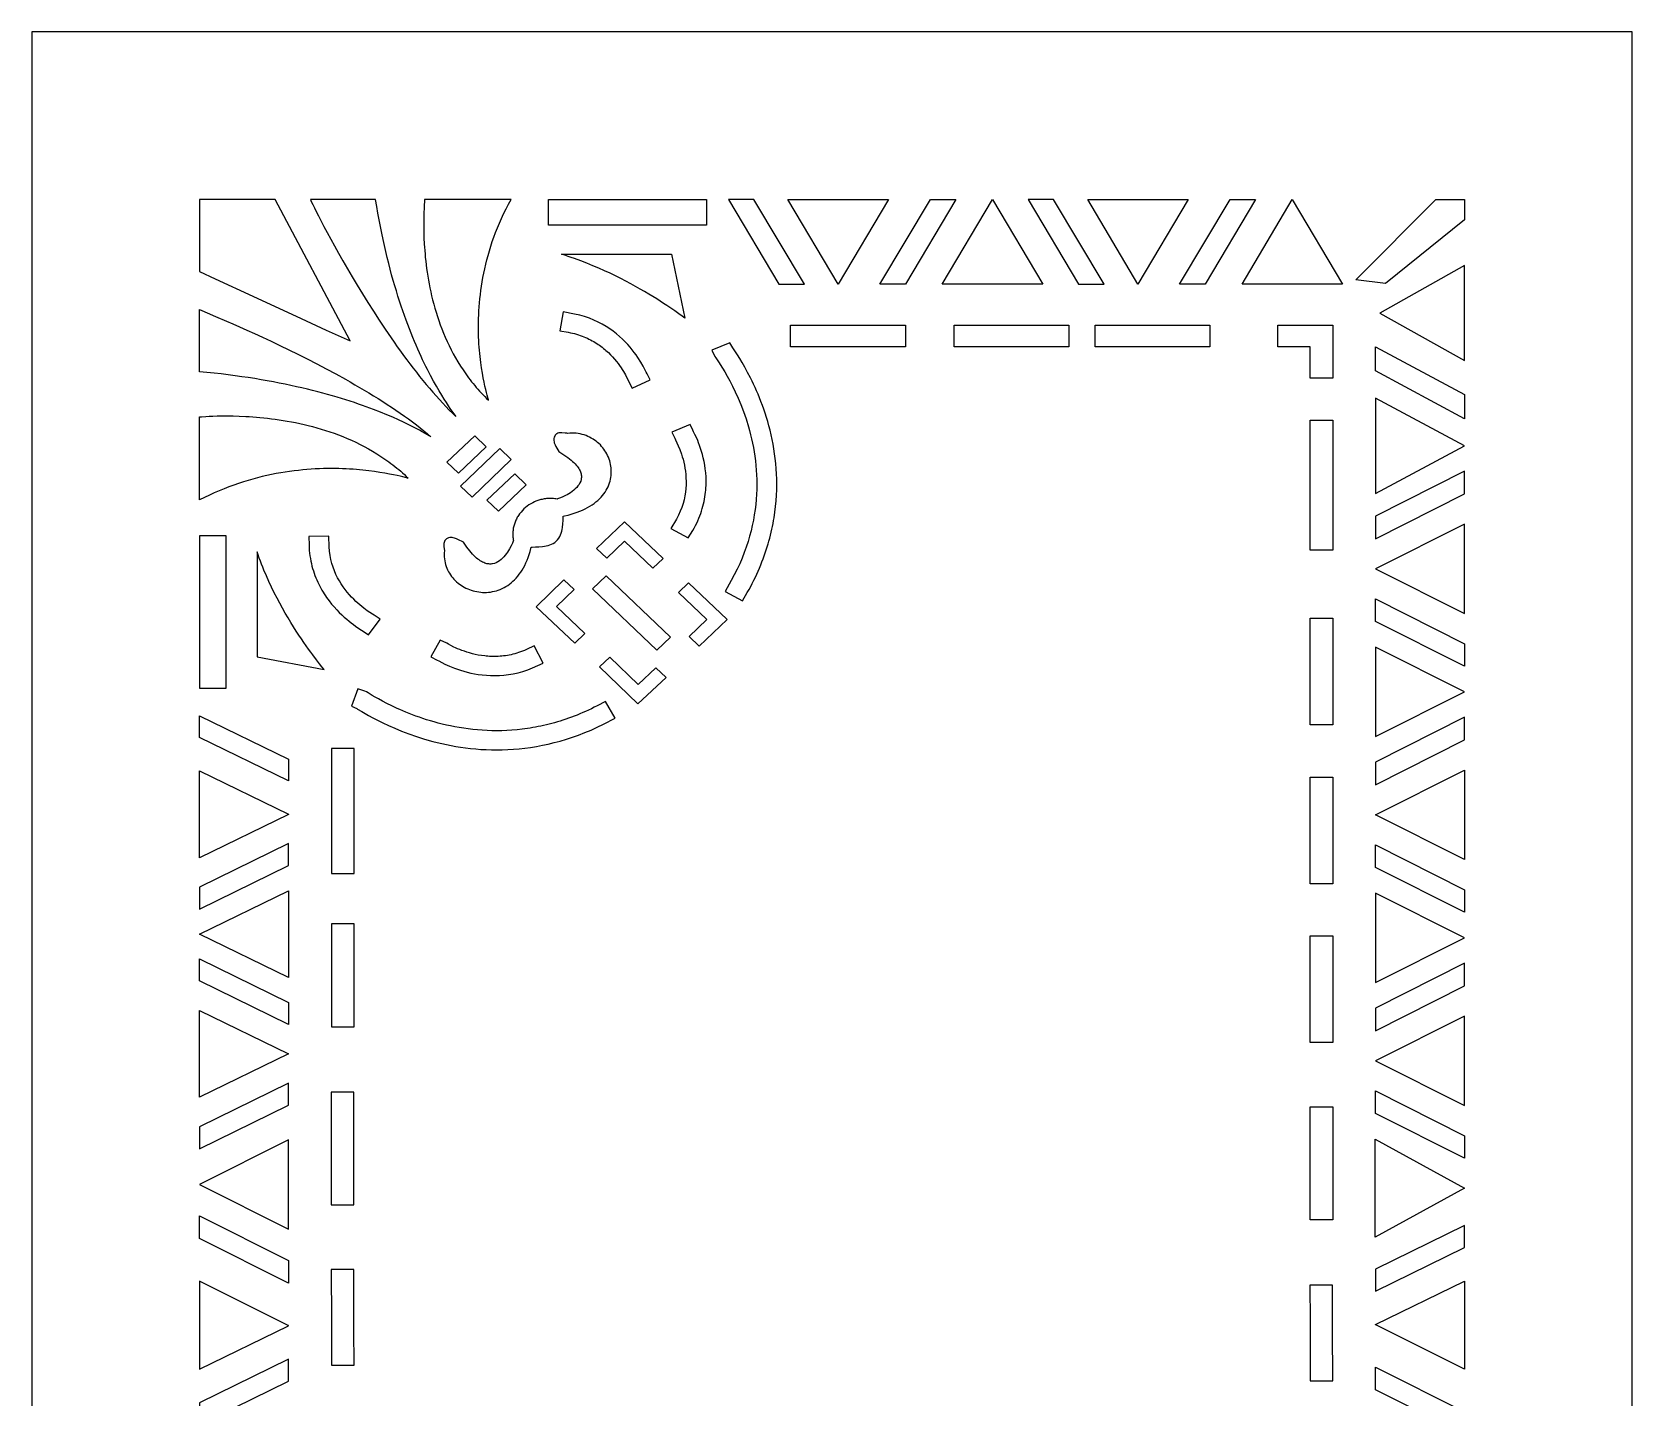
# Model space of a CAD drawing. Extents: x -191 to 191, y -309 to 309.
# Drawn here: x -191 to 191, y -17 to 309 of the extents above; entities that cross this region are included whole.
import ezdxf

# ---------------------------------------------------------------- set-up
doc = ezdxf.new("R2010")
doc.units = 0
doc.layers.add('LAYER_1', color=18, linetype='CONTINUOUS')

msp = doc.modelspace()

# ---------------------------------------------------------------- linework, layer by layer
at = {"layer": 'LAYER_1'}
for points in [[(-191, -309), (191, -309), (191, 309), (-191, 309)], [(-132.98, 268.98), (-150.98, 268.98), (-150.98, 251.77), (-147.25, 250.04), (-138.31, 245.9), (-126.73, 240.55), (-120.75, 237.8), (-115.07, 235.2)], [(-89.78, 217.18), (-89.84, 217.27), (-89.97, 217.45), (-90.43, 218.09), (-90.76, 218.54), (-91.14, 219.09), (-91.58, 219.73), (-92.07, 220.47), (-92.61, 221.3), (-93.19, 222.23), (-93.81, 223.26), (-94.46, 224.39), (-95.14, 225.61), (-95.86, 226.94), (-96.59, 228.36), (-96.97, 229.11), (-97.35, 229.89), (-97.73, 230.69), (-98.12, 231.52), (-98.51, 232.38), (-98.9, 233.26), (-99.29, 234.16), (-99.69, 235.1), (-100.09, 236.06), (-100.48, 237.04), (-100.88, 238.06), (-101.28, 239.1), (-101.68, 240.16), (-102.07, 241.26), (-102.46, 242.38), (-102.86, 243.53), (-103.24, 244.7), (-103.63, 245.9), (-104.01, 247.14), (-104.39, 248.39), (-104.76, 249.68), (-105.13, 250.99), (-105.49, 252.34), (-105.84, 253.71), (-106.19, 255.1), (-106.53, 256.53), (-106.87, 257.99), (-107.19, 259.47), (-107.51, 260.98), (-107.82, 262.53), (-108.12, 264.1), (-108.41, 265.7), (-108.68, 267.33), (-108.95, 268.98), (-124.49, 268.98), (-124.41, 268.76), (-124.23, 268.35), (-123.96, 267.76), (-123.59, 267.01), (-123.14, 266.1), (-122.61, 265.05), (-121.99, 263.85), (-121.3, 262.53), (-120.53, 261.09), (-119.69, 259.55), (-118.78, 257.9), (-117.81, 256.16), (-116.78, 254.34), (-115.69, 252.45), (-114.54, 250.5), (-113.34, 248.5), (-112.09, 246.46), (-110.8, 244.38), (-109.47, 242.28), (-108.09, 240.16), (-106.69, 238.04), (-105.97, 236.99), (-105.25, 235.93), (-104.51, 234.88), (-103.78, 233.83), (-103.03, 232.79), (-102.28, 231.76), (-101.53, 230.73), (-100.76, 229.72), (-100, 228.71), (-99.23, 227.72), (-98.45, 226.74), (-97.67, 225.77), (-96.89, 224.82), (-96.11, 223.89), (-95.32, 222.98), (-94.53, 222.08), (-93.74, 221.21), (-92.95, 220.35), (-92.16, 219.52), (-91.37, 218.71), (-90.57, 217.93)], [(-76.63, 268.98), (-97.27, 268.98), (-97.26, 268.85), (-97.28, 268.56), (-97.34, 267.53), (-97.38, 266.79), (-97.42, 265.93), (-97.45, 264.93), (-97.47, 263.83), (-97.48, 262.61), (-97.46, 261.28), (-97.42, 259.86), (-97.35, 258.36), (-97.3, 257.57), (-97.24, 256.77), (-97.17, 255.95), (-97.1, 255.11), (-97.01, 254.25), (-96.9, 253.38), (-96.79, 252.5), (-96.66, 251.6), (-96.52, 250.68), (-96.36, 249.76), (-96.19, 248.82), (-96.01, 247.88), (-95.81, 246.92), (-95.59, 245.96), (-95.35, 244.99), (-95.1, 244.01), (-94.82, 243.03), (-94.53, 242.04), (-94.22, 241.05), (-93.89, 240.06), (-93.53, 239.06), (-93.16, 238.07), (-92.76, 237.07), (-92.34, 236.08), (-91.9, 235.09), (-91.43, 234.1), (-90.94, 233.11), (-90.42, 232.13), (-89.88, 231.15), (-89.31, 230.19), (-88.72, 229.22), (-88.09, 228.27), (-87.44, 227.33), (-87.1, 226.86), (-86.76, 226.39), (-86.41, 225.93), (-86.05, 225.47), (-85.68, 225.02), (-85.31, 224.56), (-84.92, 224.11), (-84.54, 223.67), (-84.14, 223.22), (-83.73, 222.78), (-83.32, 222.35), (-82.9, 221.91), (-82.47, 221.49), (-82.03, 221.06), (-82.05, 221.17), (-82.11, 221.41), (-82.33, 222.27), (-82.49, 222.88), (-82.67, 223.6), (-82.86, 224.43), (-83.06, 225.36), (-83.26, 226.4), (-83.47, 227.53), (-83.66, 228.76), (-83.85, 230.08), (-83.93, 230.77), (-84.01, 231.48), (-84.09, 232.21), (-84.16, 232.97), (-84.22, 233.74), (-84.28, 234.53), (-84.32, 235.34), (-84.36, 236.16), (-84.38, 237.01), (-84.4, 237.87), (-84.41, 238.74), (-84.4, 239.64), (-84.38, 240.54), (-84.35, 241.47), (-84.3, 242.4), (-84.24, 243.35), (-84.16, 244.32), (-84.07, 245.29), (-83.96, 246.28), (-83.84, 247.28), (-83.69, 248.3), (-83.53, 249.32), (-83.35, 250.35), (-83.15, 251.39), (-82.92, 252.45), (-82.68, 253.51), (-82.41, 254.57), (-82.12, 255.65), (-81.81, 256.73), (-81.47, 257.82), (-81.11, 258.92), (-80.73, 260.02), (-80.31, 261.13), (-79.87, 262.24), (-79.41, 263.36), (-78.91, 264.48), (-78.39, 265.6), (-77.83, 266.73), (-77.25, 267.85)], [(-29.95, 269), (-29.95, 262.86), (-67.69, 262.86), (-67.69, 269)], [(-6.59, 248.76), (-18.67, 269), (-19.9, 269), (-24.74, 269), (-12.68, 248.76)], [(1.47, 248.76), (1.46, 248.76), (-10.52, 269), (1.46, 269), (1.47, 269), (1.47, 269), (13.45, 269), (1.47, 248.76)], [(11.42, 248.76), (23.49, 269), (24.73, 269), (29.56, 269), (17.51, 248.76)], [(38.31, 248.76), (26.33, 248.76), (38.31, 269), (50.3, 248.76)], [(64.97, 248.76), (52.9, 269), (51.66, 269), (46.83, 269), (58.88, 248.76)], [(64.97, 248.76), (52.9, 269), (51.66, 269), (46.83, 269), (58.88, 248.76)], [(73.03, 248.76), (73.03, 248.76), (61.05, 269), (73.03, 269), (73.03, 269), (73.03, 269), (85.02, 269), (73.03, 248.76)], [(82.99, 248.76), (95.06, 269), (96.3, 269), (101.13, 269), (89.07, 248.76)], [(109.88, 248.76), (97.9, 248.76), (109.88, 269), (121.87, 248.76)], [(144.17, 269), (151, 269), (151, 264.13), (132.16, 248.94), (125.06, 249.81)], [(-35.13, 240.65), (-35.8, 241.14), (-36.53, 241.67), (-37.52, 242.37), (-38.74, 243.21), (-39.44, 243.68), (-40.19, 244.18), (-41, 244.7), (-41.86, 245.25), (-42.77, 245.81), (-43.73, 246.39), (-44.74, 246.99), (-45.79, 247.6), (-46.89, 248.22), (-48.03, 248.84), (-49.21, 249.47), (-50.44, 250.1), (-51.7, 250.73), (-53, 251.36), (-54.33, 251.98), (-55.7, 252.59), (-57.1, 253.18), (-58.54, 253.77), (-60, 254.33), (-61.49, 254.88), (-62.25, 255.15), (-63.01, 255.41), (-63.78, 255.66), (-64.55, 255.9), (-38.3, 255.9)], [(130.81, 241.86), (130.81, 241.86), (151, 230.5), (151, 241.86), (151, 241.86), (151, 241.86), (151, 253.22), (130.81, 241.86)], [(-95.74, 212.3), (-95.84, 212.35), (-96.03, 212.46), (-96.72, 212.87), (-97.81, 213.5), (-98.51, 213.88), (-99.31, 214.31), (-100.21, 214.78), (-101.21, 215.28), (-102.32, 215.81), (-103.53, 216.38), (-104.85, 216.96), (-106.27, 217.57), (-107.8, 218.2), (-109.44, 218.84), (-110.31, 219.16), (-111.19, 219.49), (-112.11, 219.81), (-113.05, 220.14), (-114.02, 220.47), (-115.02, 220.8), (-116.05, 221.13), (-117.1, 221.45), (-118.18, 221.78), (-119.29, 222.1), (-120.43, 222.42), (-121.59, 222.74), (-122.79, 223.06), (-124.01, 223.37), (-125.26, 223.68), (-126.54, 223.98), (-127.85, 224.28), (-129.19, 224.58), (-130.55, 224.86), (-131.95, 225.14), (-133.37, 225.42), (-134.83, 225.69), (-136.31, 225.94), (-137.82, 226.2), (-139.36, 226.44), (-140.93, 226.67), (-142.53, 226.89), (-144.16, 227.11), (-145.82, 227.31), (-147.51, 227.5), (-149.23, 227.68), (-150.98, 227.85), (-151, 242.7), (-150.48, 242.47), (-149.18, 241.93), (-147.19, 241.08), (-144.59, 239.96), (-143.08, 239.3), (-141.45, 238.58), (-139.72, 237.8), (-137.87, 236.97), (-135.94, 236.08), (-133.93, 235.13), (-131.85, 234.14), (-129.71, 233.1), (-127.52, 232.02), (-125.29, 230.9), (-123.03, 229.74), (-120.75, 228.54), (-118.46, 227.31), (-116.18, 226.05), (-115.04, 225.41), (-113.91, 224.76), (-112.78, 224.1), (-111.66, 223.44), (-110.55, 222.78), (-109.44, 222.1), (-108.35, 221.43), (-107.27, 220.74), (-106.21, 220.06), (-105.15, 219.37), (-104.12, 218.67), (-103.1, 217.97), (-102.1, 217.27), (-101.12, 216.57), (-100.16, 215.86), (-99.23, 215.15), (-98.32, 214.44), (-97.43, 213.73), (-96.57, 213.01)], [(-45.08, 229.18), (-45.65, 230.17), (-46.34, 231.27), (-46.75, 231.86), (-47.2, 232.47), (-47.68, 233.09), (-48.2, 233.72), (-48.76, 234.36), (-49.37, 235), (-50.01, 235.64), (-50.7, 236.28), (-51.44, 236.9), (-52.22, 237.51), (-53.05, 238.1), (-53.93, 238.67), (-54.85, 239.21), (-55.83, 239.72), (-56.86, 240.19), (-57.93, 240.62), (-59.06, 241.01), (-60.24, 241.35), (-61.47, 241.63), (-64.2, 242.12), (-65.01, 237.61), (-62.98, 237.27), (-62.47, 237.18), (-61.97, 237.07), (-61.49, 236.95), (-61.02, 236.82), (-60.56, 236.68), (-60.11, 236.53), (-59.67, 236.38), (-59.24, 236.21), (-58.82, 236.04), (-58.41, 235.85), (-58.02, 235.66), (-57.63, 235.47), (-57.25, 235.26), (-56.88, 235.05), (-56.52, 234.84), (-56.17, 234.62), (-55.82, 234.39), (-55.49, 234.16), (-55.16, 233.92), (-54.85, 233.68), (-54.54, 233.43), (-54.24, 233.18), (-53.96, 232.94), (-53.39, 232.42), (-52.86, 231.9), (-52.37, 231.38), (-51.91, 230.85), (-51.48, 230.33), (-51.08, 229.82), (-50.71, 229.31), (-50.37, 228.82), (-50.07, 228.35), (-49.79, 227.9), (-49.54, 227.48), (-49.32, 227.09), (-48.95, 226.38), (-48.69, 225.84), (-48.49, 225.4), (-47.71, 223.91), (-43.43, 225.95), (-44.16, 227.34), (-44.34, 227.73)], [(17.51, 233.79), (-9.89, 233.79), (-9.89, 238.94), (17.51, 238.94)], [(56.52, 233.79), (29.18, 233.79), (29.18, 238.94), (56.52, 238.94)], [(90.21, 233.79), (62.82, 233.79), (62.82, 238.94), (90.21, 238.94)], [(114.16, 233.79), (106.47, 233.79), (106.47, 238.94), (119.55, 238.94), (119.55, 226.28), (114.16, 226.28)], [(-13.25, 198.34), (-13.2, 199.64), (-13.18, 200.93), (-13.2, 202.2), (-13.24, 203.45), (-13.32, 204.68), (-13.42, 205.9), (-13.55, 207.1), (-13.7, 208.28), (-13.88, 209.44), (-14.08, 210.57), (-14.3, 211.69), (-14.54, 212.79), (-14.79, 213.86), (-15.07, 214.92), (-15.35, 215.94), (-15.65, 216.95), (-15.97, 217.93), (-16.29, 218.89), (-16.62, 219.82), (-16.96, 220.73), (-17.31, 221.62), (-17.66, 222.47), (-18.01, 223.3), (-18.37, 224.11), (-18.73, 224.88), (-19.09, 225.63), (-19.45, 226.36), (-20.14, 227.7), (-20.81, 228.94), (-21.45, 230.05), (-22.04, 231.03), (-22.57, 231.88), (-23.02, 232.6), (-23.65, 233.55), (-24.43, 234.79), (-28.67, 233.03), (-27.94, 231.51), (-27.72, 231.16), (-27.09, 230.2), (-26.16, 228.74), (-25.62, 227.83), (-25.03, 226.79), (-24.4, 225.65), (-23.75, 224.39), (-23.09, 223.02), (-22.43, 221.55), (-21.77, 219.99), (-21.13, 218.33), (-20.53, 216.57), (-19.96, 214.73), (-19.69, 213.78), (-19.44, 212.81), (-19.2, 211.82), (-18.98, 210.81), (-18.78, 209.78), (-18.6, 208.73), (-18.44, 207.67), (-18.3, 206.59), (-18.18, 205.49), (-18.08, 204.37), (-18.02, 203.24), (-17.97, 202.09), (-17.96, 200.93), (-17.98, 199.76), (-18.03, 198.57), (-18.1, 197.36), (-18.22, 196.14), (-18.36, 194.91), (-18.55, 193.67), (-18.77, 192.42), (-19.03, 191.15), (-19.33, 189.87), (-19.67, 188.59), (-20.05, 187.29), (-20.48, 185.98), (-20.95, 184.66), (-21.47, 183.34), (-22.04, 182), (-22.65, 180.66), (-23.32, 179.31), (-24.04, 177.95), (-25.52, 175.33), (-21.35, 173.14), (-20.22, 175.1), (-19.81, 175.84), (-19.41, 176.57), (-19.03, 177.31), (-18.66, 178.04), (-18.3, 178.77), (-17.96, 179.5), (-17.63, 180.23), (-17.32, 180.96), (-17.02, 181.69), (-16.73, 182.41), (-16.45, 183.13), (-16.19, 183.85), (-15.94, 184.57), (-15.7, 185.28), (-15.47, 185.99), (-15.26, 186.71), (-15.05, 187.41), (-14.86, 188.12), (-14.68, 188.82), (-14.51, 189.52), (-14.35, 190.22), (-14.21, 190.91), (-14.07, 191.6), (-13.94, 192.29), (-13.83, 192.99), (-13.63, 194.34), (-13.46, 195.69), (-13.34, 197.02)], [(129.78, 233.83), (151, 222.39), (151, 221.22), (151, 216.64), (129.78, 228.07)], [(129.78, 210.15), (129.78, 198.79), (151, 210.15), (129.78, 221.5)], [(-150.98, 197.24), (-150.98, 217.1), (-150.85, 217.1), (-150.55, 217.11), (-149.47, 217.17), (-148.71, 217.21), (-147.81, 217.25), (-146.78, 217.28), (-145.62, 217.3), (-144.36, 217.3), (-142.98, 217.29), (-141.51, 217.25), (-139.94, 217.18), (-139.13, 217.13), (-138.29, 217.08), (-137.44, 217.01), (-136.57, 216.93), (-135.68, 216.85), (-134.77, 216.75), (-133.85, 216.64), (-132.92, 216.52), (-131.97, 216.38), (-131.01, 216.23), (-130.04, 216.07), (-129.05, 215.89), (-128.06, 215.69), (-127.06, 215.48), (-126.05, 215.25), (-125.04, 215.01), (-124.02, 214.75), (-122.99, 214.47), (-121.96, 214.17), (-120.93, 213.85), (-119.9, 213.51), (-118.86, 213.15), (-117.83, 212.76), (-116.8, 212.36), (-115.77, 211.93), (-114.74, 211.48), (-113.71, 211.01), (-112.69, 210.51), (-111.68, 209.99), (-110.67, 209.44), (-109.67, 208.87), (-108.68, 208.27), (-107.7, 207.64), (-106.73, 206.98), (-106.25, 206.65), (-105.78, 206.3), (-105.3, 205.95), (-104.83, 205.59), (-104.36, 205.22), (-103.9, 204.84), (-103.44, 204.46), (-102.98, 204.07), (-102.53, 203.67), (-102.08, 203.27), (-101.63, 202.86), (-101.19, 202.43), (-101.31, 202.45), (-101.56, 202.51), (-102.45, 202.73), (-103.08, 202.88), (-103.83, 203.05), (-104.69, 203.23), (-105.66, 203.42), (-106.74, 203.62), (-107.92, 203.81), (-109.19, 204), (-110.56, 204.18), (-112.02, 204.34), (-112.78, 204.42), (-113.56, 204.48), (-114.36, 204.54), (-115.18, 204.59), (-116.02, 204.64), (-116.88, 204.67), (-117.76, 204.7), (-118.65, 204.72), (-119.56, 204.72), (-120.49, 204.71), (-121.43, 204.7), (-122.39, 204.66), (-123.37, 204.62), (-124.35, 204.56), (-125.36, 204.49), (-126.37, 204.4), (-127.4, 204.29), (-128.44, 204.17), (-129.49, 204.03), (-130.55, 203.88), (-131.62, 203.7), (-132.71, 203.51), (-133.8, 203.29), (-134.9, 203.06), (-136.01, 202.8), (-137.13, 202.52), (-138.26, 202.22), (-139.39, 201.9), (-140.53, 201.55), (-141.67, 201.18), (-142.82, 200.78), (-143.98, 200.36), (-145.14, 199.91), (-146.3, 199.43), (-147.47, 198.93), (-148.64, 198.39), (-149.81, 197.83)], [(-38.44, 190.44), (-34.33, 188.15), (-33.24, 189.93), (-32.91, 190.51), (-32.6, 191.09), (-32.3, 191.67), (-32.03, 192.26), (-31.78, 192.84), (-31.55, 193.42), (-31.33, 194), (-31.14, 194.57), (-30.96, 195.15), (-30.8, 195.72), (-30.66, 196.29), (-30.53, 196.85), (-30.42, 197.41), (-30.33, 197.96), (-30.25, 198.51), (-30.18, 199.06), (-30.13, 199.6), (-30.09, 200.13), (-30.07, 200.66), (-30.06, 201.18), (-30.05, 201.7), (-30.06, 202.2), (-30.08, 202.72), (-30.15, 203.68), (-30.26, 204.63), (-30.39, 205.54), (-30.55, 206.42), (-30.74, 207.25), (-30.94, 208.05), (-31.16, 208.81), (-31.38, 209.53), (-31.61, 210.2), (-31.84, 210.83), (-32.07, 211.41), (-32.3, 211.95), (-32.71, 212.84), (-33.04, 213.51), (-33.22, 213.86), (-33.85, 215.26), (-38.23, 213.44), (-37.55, 211.95), (-37.35, 211.55), (-36.71, 210.19), (-36.33, 209.27), (-35.94, 208.16), (-35.75, 207.56), (-35.57, 206.93), (-35.4, 206.26), (-35.24, 205.55), (-35.11, 204.82), (-35, 204.07), (-34.91, 203.29), (-34.86, 202.49), (-34.83, 201.66), (-34.84, 200.82), (-34.89, 199.96), (-34.99, 199.08), (-35.13, 198.19), (-35.32, 197.29), (-35.56, 196.38), (-35.86, 195.46), (-36.22, 194.52), (-36.64, 193.59), (-37.13, 192.64)], [(114.16, 185.27), (114.16, 216.25), (119.55, 216.25), (119.55, 185.27)], [(-52.7, 204.41), (-52.74, 204.86), (-52.79, 205.29), (-52.87, 205.73), (-52.96, 206.16), (-53.08, 206.59), (-53.22, 207), (-53.38, 207.42), (-53.56, 207.82), (-53.75, 208.21), (-53.97, 208.6), (-54.2, 208.98), (-54.45, 209.34), (-54.72, 209.69), (-55.01, 210.03), (-55.31, 210.36), (-55.63, 210.68), (-55.97, 210.97), (-56.32, 211.26), (-56.68, 211.53), (-57.06, 211.78), (-57.46, 212.01), (-57.87, 212.22), (-58.29, 212.42), (-58.72, 212.59), (-59.17, 212.75), (-59.63, 212.88), (-60.1, 212.99), (-60.58, 213.07), (-61.08, 213.14), (-61.58, 213.17), (-62.09, 213.18), (-62.61, 213.17), (-63.07, 213.13), (-63.34, 213.16), (-63.7, 213.21), (-64.51, 213.29), (-64.96, 213.27), (-65.2, 213.23), (-65.43, 213.16), (-65.66, 213.05), (-65.88, 212.9), (-66.07, 212.71), (-66.21, 212.48), (-66.33, 212.2), (-66.4, 211.93), (-66.42, 211.65), (-66.41, 211.39), (-66.37, 211.13), (-66.3, 210.88), (-66.13, 210.43), (-65.91, 210.01), (-65.69, 209.63), (-65.25, 208.8), (-64.03, 208.04), (-63.08, 207.38), (-62.67, 207.06), (-62.28, 206.75), (-61.93, 206.44), (-61.61, 206.14), (-61.32, 205.84), (-61.06, 205.55), (-60.83, 205.26), (-60.62, 204.98), (-60.44, 204.71), (-60.29, 204.45), (-60.16, 204.19), (-60.05, 203.94), (-59.97, 203.69), (-59.9, 203.45), (-59.86, 203.22), (-59.83, 202.99), (-59.82, 202.77), (-59.83, 202.56), (-59.85, 202.34), (-59.89, 202.14), (-60, 201.72), (-60.17, 201.33), (-60.39, 200.94), (-60.66, 200.57), (-60.96, 200.22), (-61.3, 199.88), (-61.66, 199.55), (-62.05, 199.25), (-62.45, 198.96), (-62.85, 198.7), (-63.26, 198.46), (-63.66, 198.25), (-64.41, 197.89), (-65.05, 197.63), (-65.51, 197.48), (-65.62, 197.45), (-65.91, 197.5), (-66.19, 197.53), (-66.48, 197.56), (-66.76, 197.58), (-67.04, 197.59), (-67.32, 197.59), (-67.6, 197.58), (-67.88, 197.57), (-68.15, 197.54), (-68.42, 197.51), (-68.69, 197.47), (-68.96, 197.43), (-69.22, 197.37), (-69.49, 197.31), (-69.74, 197.24), (-70, 197.17), (-70.25, 197.08), (-70.5, 196.99), (-70.74, 196.9), (-70.99, 196.79), (-71.46, 196.57), (-71.91, 196.32), (-72.35, 196.04), (-72.77, 195.74), (-73.17, 195.42), (-73.56, 195.08), (-73.92, 194.72), (-74.25, 194.33), (-74.57, 193.93), (-74.86, 193.52), (-75, 193.3), (-75.13, 193.08), (-75.25, 192.86), (-75.36, 192.63), (-75.47, 192.4), (-75.58, 192.17), (-75.67, 191.93), (-75.76, 191.69), (-75.84, 191.45), (-75.91, 191.21), (-75.98, 190.96), (-76.04, 190.71), (-76.09, 190.45), (-76.13, 190.19), (-76.16, 189.94), (-76.19, 189.67), (-76.2, 189.41), (-76.21, 189.15), (-76.21, 188.88), (-76.2, 188.61), (-76.19, 188.34), (-76.16, 188.07), (-76.12, 187.79), (-76.08, 187.52), (-76.12, 187.37), (-76.29, 186.91), (-76.57, 186.29), (-76.96, 185.57), (-77.45, 184.79), (-77.72, 184.4), (-78.02, 184.02), (-78.33, 183.65), (-78.67, 183.3), (-79.02, 182.98), (-79.4, 182.7), (-79.78, 182.45), (-80.18, 182.24), (-80.59, 182.08), (-81.02, 181.97), (-81.23, 181.94), (-81.45, 181.92), (-81.68, 181.92), (-81.91, 181.93), (-82.14, 181.96), (-82.38, 182), (-82.63, 182.06), (-82.89, 182.15), (-83.15, 182.25), (-83.42, 182.37), (-83.69, 182.52), (-83.98, 182.69), (-84.27, 182.89), (-84.57, 183.11), (-84.87, 183.36), (-85.18, 183.64), (-85.5, 183.95), (-85.82, 184.29), (-86.49, 185.06), (-87.17, 185.96), (-87.98, 187.13), (-88.47, 187.35), (-88.84, 187.54), (-89.68, 187.96), (-90.16, 188.13), (-90.42, 188.19), (-90.69, 188.23), (-90.97, 188.24), (-91.26, 188.22), (-91.55, 188.15), (-91.84, 188.04), (-92.07, 187.9), (-92.28, 187.72), (-92.43, 187.52), (-92.55, 187.3), (-92.62, 187.08), (-92.66, 186.85), (-92.68, 186.43), (-92.65, 186.02), (-92.6, 185.64), (-92.52, 185.04), (-92.56, 184.61), (-92.57, 184.11), (-92.56, 183.63), (-92.52, 183.15), (-92.46, 182.68), (-92.37, 182.22), (-92.25, 181.77), (-92.12, 181.34), (-91.96, 180.91), (-91.77, 180.5), (-91.57, 180.09), (-91.35, 179.7), (-91.1, 179.33), (-90.84, 178.97), (-90.56, 178.62), (-90.27, 178.28), (-89.96, 177.96), (-89.63, 177.66), (-89.29, 177.37), (-88.93, 177.1), (-88.56, 176.84), (-88.18, 176.6), (-87.79, 176.38), (-87.39, 176.17), (-86.98, 175.98), (-86.56, 175.81), (-86.13, 175.66), (-85.69, 175.53), (-85.25, 175.41), (-84.8, 175.32), (-84.34, 175.25), (-83.88, 175.19), (-83.42, 175.16), (-82.95, 175.15), (-82.48, 175.16), (-82.01, 175.19), (-81.54, 175.24), (-81.07, 175.32), (-80.61, 175.42), (-80.14, 175.55), (-79.68, 175.69), (-79.22, 175.87), (-78.76, 176.06), (-78.31, 176.29), (-77.87, 176.54), (-77.43, 176.81), (-77, 177.11), (-76.59, 177.43), (-76.18, 177.79), (-75.78, 178.16), (-75.39, 178.57), (-75.02, 179), (-74.66, 179.46), (-74.31, 179.95), (-73.97, 180.47), (-73.66, 181.01), (-73.35, 181.58), (-73.07, 182.18), (-72.8, 182.81), (-72.55, 183.47), (-72.32, 184.16), (-72.1, 184.88), (-71.91, 185.63), (-71.83, 185.98), (-71.59, 185.98), (-70.82, 185.99), (-69.98, 186.02), (-69.11, 186.09), (-68.67, 186.15), (-68.23, 186.23), (-67.79, 186.33), (-67.37, 186.47), (-66.95, 186.64), (-66.55, 186.84), (-66.17, 187.09), (-65.82, 187.39), (-65.5, 187.73), (-65.23, 188.1), (-65, 188.49), (-64.82, 188.9), (-64.66, 189.33), (-64.54, 189.76), (-64.44, 190.2), (-64.36, 190.65), (-64.26, 191.51), (-64.22, 192.35), (-64.19, 193.38), (-63.83, 193.45), (-63.03, 193.63), (-62.27, 193.83), (-61.54, 194.05), (-60.84, 194.28), (-60.18, 194.54), (-59.54, 194.81), (-58.93, 195.1), (-58.36, 195.4), (-57.81, 195.72), (-57.29, 196.05), (-56.81, 196.39), (-56.35, 196.75), (-55.92, 197.11), (-55.51, 197.49), (-55.14, 197.88), (-54.79, 198.28), (-54.48, 198.69), (-54.18, 199.11), (-53.92, 199.53), (-53.68, 199.96), (-53.47, 200.39), (-53.29, 200.83), (-53.13, 201.28), (-53, 201.72), (-52.89, 202.17), (-52.8, 202.62), (-52.74, 203.07), (-52.71, 203.52), (-52.69, 203.97)], [(-82.56, 209.95), (-85.31, 212.58), (-91.94, 206.26), (-89.18, 203.63)], [(-76.56, 206.86), (-79.32, 209.49), (-88.7, 200.54), (-85.94, 197.91)], [(-82.37, 197.14), (-79.62, 194.51), (-72.99, 200.83), (-75.75, 203.46)], [(129.78, 187.94), (151, 198.67), (151, 199.77), (151, 204.07), (129.78, 193.35)], [(-42.74, 180.93), (-40.31, 183.25), (-49.55, 192.03), (-56.21, 185.66), (-53.78, 183.35), (-49.54, 187.4)], [(129.78, 180.78), (129.78, 180.78), (151, 170.13), (151, 180.78), (151, 180.78), (151, 180.78), (151, 191.43), (129.78, 180.78)], [(-151, 152.3), (-144.62, 152.3), (-144.62, 188.63), (-151, 188.63)], [(-120.14, 188.55), (-124.89, 188.49), (-124.86, 186.44), (-124.83, 185.78), (-124.79, 185.13), (-124.72, 184.48), (-124.64, 183.85), (-124.54, 183.23), (-124.43, 182.61), (-124.3, 182.01), (-124.16, 181.42), (-124, 180.84), (-123.83, 180.28), (-123.64, 179.72), (-123.45, 179.18), (-123.24, 178.64), (-123.02, 178.12), (-122.79, 177.61), (-122.55, 177.11), (-122.31, 176.62), (-122.05, 176.15), (-121.79, 175.68), (-121.52, 175.23), (-121.24, 174.79), (-120.96, 174.36), (-120.66, 173.93), (-120.08, 173.13), (-119.48, 172.37), (-118.88, 171.66), (-118.26, 170.99), (-117.65, 170.36), (-117.05, 169.77), (-116.45, 169.23), (-115.87, 168.72), (-115.31, 168.26), (-114.77, 167.84), (-114.26, 167.45), (-113.77, 167.1), (-112.95, 166.54), (-112.3, 166.13), (-111.96, 165.91), (-110.66, 165.03), (-107.89, 168.74), (-109.27, 169.68), (-109.67, 169.92), (-110.95, 170.77), (-111.77, 171.38), (-112.71, 172.14), (-113.19, 172.56), (-113.69, 173.01), (-114.2, 173.51), (-114.71, 174.03), (-115.22, 174.59), (-115.72, 175.18), (-116.22, 175.81), (-116.7, 176.47), (-117.16, 177.16), (-117.61, 177.89), (-118.03, 178.65), (-118.42, 179.45), (-118.78, 180.28), (-119.11, 181.15), (-119.39, 182.05), (-119.63, 182.99), (-119.83, 183.96), (-119.97, 184.97), (-120.06, 186.03)], [(-121.28, 156.76), (-121.79, 157.4), (-122.35, 158.1), (-123.08, 159.04), (-123.96, 160.21), (-124.46, 160.87), (-124.98, 161.59), (-125.52, 162.36), (-126.1, 163.18), (-126.69, 164.05), (-127.3, 164.96), (-127.92, 165.92), (-128.56, 166.93), (-129.21, 167.98), (-129.87, 169.07), (-130.53, 170.19), (-131.19, 171.36), (-131.85, 172.56), (-132.5, 173.8), (-133.15, 175.08), (-133.79, 176.38), (-134.42, 177.72), (-135.03, 179.09), (-135.63, 180.48), (-135.91, 181.19), (-136.2, 181.91), (-136.48, 182.63), (-136.75, 183.35), (-137.01, 184.09), (-137.27, 184.83), (-137.27, 159.79)], [(-61.59, 175.82), (-64.03, 178.12), (-70.67, 171.72), (-61.4, 162.98), (-58.99, 165.3), (-65.81, 171.75)], [(-57.19, 176.02), (-41.81, 161.35), (-38.58, 164.44), (-53.95, 179.11)], [(-25.02, 168.64), (-34.23, 177.45), (-36.66, 175.14), (-29.88, 168.65), (-34.13, 164.6), (-31.71, 162.29)], [(129.78, 173.62), (151, 162.89), (151, 161.79), (151, 157.49), (129.78, 168.21)], [(114.16, 143.5), (114.16, 168.97), (119.55, 168.97), (119.55, 143.5)], [(-71.09, 162.38), (-72.94, 161.51), (-73.41, 161.3), (-73.88, 161.11), (-74.35, 160.94), (-74.81, 160.78), (-75.27, 160.63), (-75.72, 160.5), (-76.17, 160.38), (-76.62, 160.27), (-77.07, 160.18), (-77.51, 160.1), (-77.95, 160.03), (-78.39, 159.97), (-78.82, 159.92), (-79.25, 159.88), (-79.67, 159.86), (-80.09, 159.84), (-80.51, 159.83), (-80.92, 159.83), (-81.33, 159.84), (-81.74, 159.86), (-82.14, 159.88), (-82.54, 159.92), (-82.91, 159.96), (-83.7, 160.06), (-84.44, 160.19), (-85.16, 160.33), (-85.86, 160.5), (-86.53, 160.68), (-87.17, 160.87), (-87.77, 161.07), (-88.35, 161.28), (-88.89, 161.49), (-89.39, 161.7), (-89.85, 161.9), (-90.26, 162.09), (-91, 162.46), (-91.55, 162.75), (-91.98, 162.99), (-93.53, 163.76), (-95.74, 159.72), (-94.28, 158.99), (-93.9, 158.78), (-92.41, 158.02), (-91.34, 157.54), (-90.1, 157.04), (-89.4, 156.79), (-88.67, 156.55), (-87.9, 156.31), (-87.09, 156.09), (-86.24, 155.89), (-85.36, 155.71), (-84.44, 155.56), (-83.49, 155.43), (-82.51, 155.34), (-81.5, 155.29), (-80.47, 155.27), (-79.41, 155.31), (-78.33, 155.39), (-77.22, 155.52), (-76.1, 155.72), (-74.96, 155.97), (-73.81, 156.29), (-72.65, 156.68), (-71.48, 157.14), (-68.97, 158.27)], [(151, 151.4), (129.78, 162.05), (129.78, 151.4), (129.78, 140.75)], [(-53.05, 159.64), (-55.49, 157.34), (-46.32, 148.49), (-39.61, 154.82), (-42.02, 157.15), (-46.29, 153.12)], [(-113.23, 152.13), (-114.75, 147.95), (-113.47, 147.38), (-113.27, 147.27), (-112.26, 146.66), (-110.67, 145.75), (-109.66, 145.2), (-108.53, 144.61), (-107.27, 143.99), (-105.89, 143.34), (-104.39, 142.68), (-102.78, 142.02), (-101.06, 141.36), (-99.23, 140.72), (-97.3, 140.12), (-95.28, 139.55), (-94.23, 139.28), (-93.16, 139.03), (-92.06, 138.79), (-90.95, 138.57), (-89.81, 138.37), (-88.66, 138.18), (-87.48, 138.02), (-86.28, 137.88), (-85.06, 137.76), (-83.83, 137.66), (-82.57, 137.6), (-81.3, 137.55), (-80.01, 137.54), (-78.71, 137.56), (-77.39, 137.6), (-76.05, 137.68), (-74.7, 137.8), (-73.33, 137.95), (-71.95, 138.13), (-70.56, 138.36), (-69.15, 138.62), (-67.74, 138.92), (-66.31, 139.26), (-64.87, 139.65), (-63.42, 140.08), (-61.96, 140.56), (-60.49, 141.08), (-59.02, 141.65), (-57.53, 142.27), (-56.04, 142.94), (-54.54, 143.66), (-51.74, 145.1), (-54.04, 149.11), (-56.06, 148.05), (-56.76, 147.7), (-57.45, 147.36), (-58.14, 147.03), (-58.82, 146.72), (-59.51, 146.42), (-60.19, 146.13), (-60.87, 145.85), (-61.55, 145.58), (-62.23, 145.32), (-62.9, 145.08), (-63.57, 144.85), (-64.24, 144.62), (-64.9, 144.41), (-65.57, 144.21), (-66.23, 144.02), (-66.88, 143.84), (-67.54, 143.67), (-68.19, 143.5), (-68.84, 143.35), (-69.49, 143.21), (-70.13, 143.08), (-70.77, 142.95), (-71.41, 142.84), (-72.05, 142.73), (-72.67, 142.64), (-73.94, 142.47), (-75.18, 142.33), (-76.41, 142.23), (-77.63, 142.16), (-78.83, 142.11), (-80.02, 142.1), (-81.19, 142.11), (-82.35, 142.15), (-83.5, 142.21), (-84.63, 142.3), (-85.74, 142.4), (-86.84, 142.53), (-87.92, 142.68), (-88.98, 142.85), (-90.02, 143.04), (-91.05, 143.24), (-92.06, 143.46), (-93.04, 143.69), (-94.01, 143.94), (-94.95, 144.2), (-95.88, 144.46), (-96.78, 144.74), (-97.66, 145.03), (-98.52, 145.32), (-99.35, 145.62), (-100.16, 145.92), (-100.95, 146.22), (-101.71, 146.53), (-102.44, 146.84), (-103.15, 147.15), (-103.83, 147.45), (-104.49, 147.75), (-105.1, 148.05), (-106.28, 148.63), (-107.33, 149.18), (-108.26, 149.69), (-109.07, 150.15), (-109.75, 150.54), (-110.77, 151.15), (-111.15, 151.37), (-111.54, 151.57)], [(-129.78, 130.1), (-151, 140.45), (-151, 141.51), (-151, 145.65), (-129.78, 135.32)], [(129.78, 129.18), (151, 139.92), (151, 141.01), (151, 145.31), (129.78, 134.6)], [(-114.09, 107.98), (-114.09, 137.85), (-119.49, 137.85), (-119.49, 107.98)], [(-129.78, 122.14), (-129.78, 122.13), (-151, 111.77), (-151, 122.13), (-151, 122.14), (-151, 122.14), (-151, 132.51), (-129.78, 122.14)], [(114.16, 105.57), (114.16, 131.04), (119.55, 131.04), (119.55, 105.57)], [(129.78, 122.02), (129.78, 122.02), (151, 132.67), (151, 122.02), (151, 122.02), (151, 122.02), (151, 111.37), (129.78, 122.02)], [(-129.78, 115.16), (-151, 104.72), (-151, 103.65), (-151, 99.47), (-129.78, 109.9)], [(129.78, 114.86), (151, 104.13), (151, 103.03), (151, 98.73), (129.78, 109.45)], [(-129.78, 93.54), (-129.78, 83.17), (-151, 93.54), (-129.78, 103.9)], [(129.78, 92.64), (129.78, 81.99), (151, 92.64), (129.78, 103.29)], [(-114.09, 71.41), (-114.09, 95.97), (-119.49, 95.97), (-119.49, 71.41)], [(114.16, 67.63), (114.16, 93.1), (119.55, 93.1), (119.55, 67.63)], [(-129.78, 71.91), (-151, 82.35), (-151, 83.42), (-151, 87.61), (-129.78, 77.17)], [(129.78, 70.42), (151, 81.16), (151, 82.25), (151, 86.55), (129.78, 75.84)], [(-129.78, 64.93), (-129.78, 64.93), (-151, 54.56), (-151, 64.93), (-151, 64.93), (-151, 64.94), (-151, 75.31), (-129.78, 64.94)], [(129.78, 63.26), (129.78, 63.26), (151, 52.61), (151, 63.26), (151, 63.26), (151, 63.27), (151, 73.92), (129.78, 63.27)], [(-129.78, 57.96), (-151, 47.52), (-151, 46.45), (-151, 42.26), (-129.78, 52.69)], [(-119.55, 42.31), (-119.55, 42.21), (-119.55, 28.83), (-114.16, 28.83), (-114.16, 42.21), (-114.16, 42.31), (-114.16, 42.4), (-114.16, 55.78), (-119.55, 55.78), (-119.55, 42.4)], [(129.78, 56.1), (151, 45.37), (151, 44.27), (151, 39.98), (129.78, 50.69)], [(114.16, 38.77), (114.16, 38.86), (114.16, 52.24), (119.55, 52.24), (119.55, 38.86), (119.55, 38.77), (119.55, 38.68), (119.55, 25.3), (114.16, 25.3), (114.16, 38.68)], [(-129.78, 33.7), (-129.78, 44.36), (-151, 33.7), (-129.78, 23.05)], [(129.68, 32.83), (129.68, 44.54), (151, 32.83), (129.68, 21.12)], [(-129.78, 10.12), (-151, 20.85), (-151, 21.95), (-151, 26.25), (-129.78, 15.53)], [(129.78, 8.26), (151, 18.71), (151, 19.78), (151, 23.96), (129.78, 13.53)], [(-119.53, 0.12), (-119.53, -0.86), (-119.49, -9.42), (-114.09, -9.42), (-114.14, -0.86), (-114.14, 0.12), (-114.14, 1.1), (-114.16, 13.44), (-119.55, 13.44), (-119.53, 1.1)], [(-151, 0.12), (-151, 0.01), (-151, 0), (-151, 0), (-151, 0), (-151, -0.01), (-151, -0.03), (-151, -0.04), (-151, -0.04), (-151, -0.04), (-151, -0.05), (-151, -10.41), (-129.78, -0.05), (-129.78, -0.04), (-129.78, -0.04), (-129.78, -0.04), (-129.78, -0.04), (-129.78, -0.03), (-129.8, -0.01), (-129.78, 0), (-129.78, 0), (-129.78, 0), (-129.78, 0), (-129.78, 0.01), (-130.01, 0.12), (-151, 10.66)], [(114.14, 0.12), (114.14, -0.85), (114.16, -13.2), (119.55, -13.2), (119.53, -0.85), (119.53, 0.12), (119.53, 1.1), (119.49, 9.67), (114.09, 9.67), (114.14, 1.1)], [(130.01, 0.12), (129.78, 0.24), (129.78, 0.24), (129.78, 0.24), (129.78, 0.25), (129.78, 0.25), (129.8, 0.26), (129.78, 0.28), (129.78, 0.28), (129.78, 0.28), (129.78, 0.29), (129.78, 0.29), (129.78, 0.29), (151, 10.66), (151, 0.29), (151, 0.29), (151, 0.28), (151, 0.28), (151, 0.28), (151, 0.25), (151, 0.25), (151, 0.24), (151, 0.24), (151, 0.24), (151, 0.12), (151, -10.41)], [(-129.78, -8.02), (-151, -18.46), (-151, -19.53), (-151, -23.71), (-129.78, -13.28)], [(129.78, -9.88), (151, -20.61), (151, -21.71), (151, -26), (129.78, -15.29)]]:
    msp.add_lwpolyline(points, close=True, dxfattribs=at)

doc.saveas('drawing.dxf')
